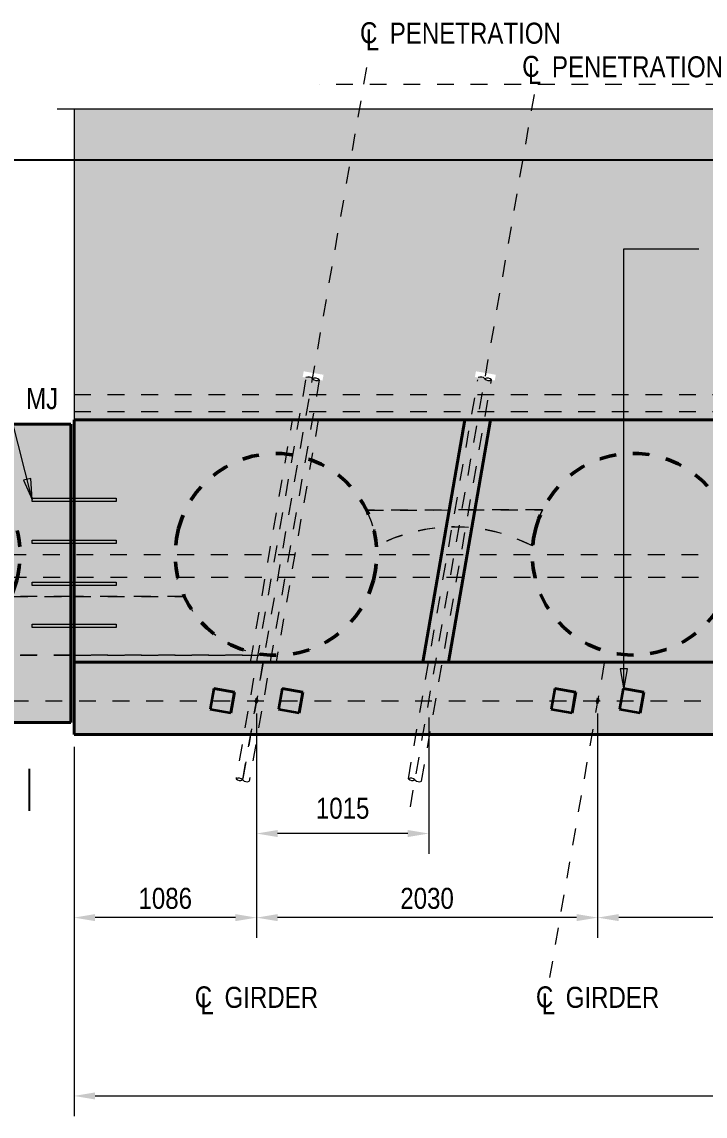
# Model space of a CAD drawing. Header units: metres. Extents: x -1140 to -1058, y 3 to 557.
# Drawn here: x -1136.13 to -1132.07, y 541.91 to 548.42 of the extents above; entities that cross this region are included whole.
import ezdxf

# ---------------------------------------------------------------- set-up
doc = ezdxf.new("R2010")
doc.units = ezdxf.units.M
for name, pattern in [('JacobsCenter', [0.015, 0.009, -0.0015, 0.003, -0.0015]), ('JacobsDash_2_', [0.0045, 0.003, -0.0015]), ('JacobsDoubleCenter', [0.0255, 0.015, -0.0015, 0.003, -0.0015, 0.003, -0.0015]), ('JacobsGridLine', [0.0145, 0.01, -0.001, 0.0025, -0.001])]:
    doc.linetypes.add(name, pattern=pattern)
doc.layers.get('Defpoints').update_dxf_attribs({"color": 41})
for name, color, linetype, lineweight in [('A-ANNO-DIMS', 7, 'Continuous', 9), ('A-ANNO-NOTE', 7, 'Continuous', 9), ('A-DETL', 7, 'Continuous', 13), ('A-DETL-GENF', 7, 'Continuous', 9), ('A-GENM', 7, 'Continuous', 35), ('G-ANNO-TEXT', 7, 'Continuous', 9), ('S-BEAM', 7, 'Continuous', 50), ('S-FNDN', 7, 'Continuous', 50), ('S-FNDN-HDLN', 7, 'JacobsDash_2_', 18), ('S-GRID', 7, 'Continuous', 9)]:
    doc.layers.add(name, color=color, linetype=linetype, lineweight=lineweight)
doc.styles.add('Arial Narrow', font='ARIALN.TTF', dxfattribs={"height": 0.125})
doc.styles.add('Arial Narrow_1', font='ARIALN.TTF', dxfattribs={"height": 0.0025})
doc.dimstyles.new('Dimension_Standard_O__mm_', dxfattribs={"dimscale": 0.3048, "dimtxt": 0.127929, "dimasz": 0.410105, "dimexe": 0.393701, "dimexo": 0.246063, "dimgap": 0.246063, "dimtad": 1, "dimdec": 0, "dimlfac": 1000, "dimzin": 0, "dimdsep": 46, "dimtxsty": 'Arial Narrow', "dimsah": 1, "dimcen": 0.09, "dimaunit": 1, "dimadec": 4, "dimazin": 0, "dimtfac": 1, "dimtdec": 4, "dimtix": 1, "dimtmove": 2, "dimatfit": 3, "dimfxl": 1, "dimtvp": 1, "dimtfill": 1, "dimtolj": 1, "dimtzin": 0, "dimlwd": 18, "dimlwe": 18, "dimarcsym": 2})
doc.dimstyles.new('Dimension_Standard_O__mm__1', dxfattribs={"dimscale": 0.3048, "dimtxt": 0.127929, "dimasz": 0.410105, "dimexe": 0.393701, "dimexo": 0.246063, "dimgap": 0.246063, "dimtad": 1, "dimdec": 0, "dimlfac": 1000, "dimzin": 0, "dimdsep": 46, "dimtxsty": 'Arial Narrow', "dimsah": 1, "dimcen": 0.09, "dimaunit": 1, "dimadec": 4, "dimazin": 0, "dimtfac": 1, "dimtdec": 4, "dimtix": 1, "dimtmove": 0, "dimatfit": 3, "dimfxl": 1, "dimtvp": 1, "dimtfill": 1, "dimtolj": 1, "dimtzin": 0, "dimlwd": 18, "dimlwe": 18, "dimarcsym": 2})
doc.dimstyles.new('Dimension_Standard_T__mm_', dxfattribs={"dimscale": 0.3048, "dimtxt": 0.127929, "dimasz": 0.410105, "dimexe": 0.393701, "dimexo": 0.246063, "dimgap": 0.164042, "dimtad": 1, "dimdec": 0, "dimlfac": 1000, "dimzin": 0, "dimdsep": 46, "dimtxsty": 'Arial Narrow', "dimsah": 1, "dimcen": 0.09, "dimaunit": 1, "dimadec": 4, "dimazin": 0, "dimtfac": 1, "dimtdec": 4, "dimtix": 1, "dimtmove": 0, "dimatfit": 3, "dimfxl": 1, "dimtvp": 1, "dimtolj": 1, "dimtzin": 0, "dimlwd": 18, "dimlwe": 18, "dimarcsym": 2})

# ---------------------------------------------------------------- blocks, each defined once
blk = doc.blocks.new('Top of Pavement - RL A - Top of Pavement - RL A-68818558-DRG-2873064 - ABUTMENT B CONCRETE PLAN')
at = {"layer": 'A-GENM', "color": 253, "lineweight": 25, "true_color": 0xa3a3a3}
blk.add_open_spline([(136.4768, 42.2041), (136.4902, 42.1537), (136.5397, 41.9677), (136.6252, 41.6459), (136.7333, 41.239), (136.8415, 40.832), (136.9496, 40.425), (137.0578, 40.018), (137.1659, 39.611), (137.274, 39.204), (137.3822, 38.7971), (137.4903, 38.3901), (137.5985, 37.9831), (137.7066, 37.5761), (137.8148, 37.1691), (137.9229, 36.7621), (138.0311, 36.3552), (138.1392, 35.9482), (138.2474, 35.5412), (138.3555, 35.1342), (138.4637, 34.7272), (138.5718, 34.3202), (138.6799, 33.9132), (138.7881, 33.5062), (138.8962, 33.0993), (139.0044, 32.6923), (139.1125, 32.2853), (139.2207, 31.8783), (139.3288, 31.4713), (139.437, 31.0643), (139.5451, 30.6573), (139.6533, 30.2503), (139.7614, 29.8433), (139.8696, 29.4363), (139.9777, 29.0294), (140.0858, 28.6224), (140.194, 28.2154), (140.3021, 27.8084), (140.4103, 27.4014), (140.5184, 26.9944), (140.6266, 26.5874), (140.7347, 26.1804), (140.8429, 25.7734), (140.951, 25.3664), (141.0592, 24.9595), (141.1673, 24.5525), (141.2754, 24.1455), (141.3836, 23.7385), (141.5278, 23.1958), (141.672, 22.6532), (141.8162, 22.1105), (141.9243, 21.7036), (142.0325, 21.2966), (142.1406, 20.8896), (142.2487, 20.4826), (142.3569, 20.0756), (142.465, 19.6686), (142.5732, 19.2616), (142.6813, 18.8547), (142.7895, 18.4477), (142.8976, 18.0407), (143.0058, 17.6337), (143.1139, 17.2268), (143.222, 16.8198), (143.3302, 16.4128), (143.4383, 16.0058), (143.5465, 15.5989), (143.6546, 15.1919), (143.7627, 14.7849), (143.8709, 14.3779), (143.961, 14.0387), (144.0331, 13.7674), (144.0871, 13.5639), (144.1412, 13.3605), (144.2133, 13.0892), (144.3034, 12.75), (144.4116, 12.3431), (144.5197, 11.9361), (144.6278, 11.5291), (144.736, 11.1222), (144.8444, 10.7153), (144.9524, 10.3083), (145.0595, 9.9011), (145.1678, 9.4942), (145.2607, 9.1557), (145.3386, 8.886), (145.3992, 8.6845), (145.4628, 8.484), (145.5289, 8.2844), (145.5965, 8.0852), (145.6648, 7.8863), (145.7327, 7.6873), (145.8221, 7.4215), (145.9107, 7.1555), (145.9993, 6.8894), (146.0883, 6.6235), (146.1998, 6.2912), (146.3318, 5.8979), (146.4191, 5.6374), (146.4618, 5.5098)], degree=3, knots=[0.3919897, 0.3919897, 0.3919897, 0.3919897, 0.3930636, 0.3959538, 0.3988439, 0.4017341, 0.4046243, 0.4075145, 0.4104046, 0.4132948, 0.416185, 0.4190751, 0.4219653, 0.4248555, 0.4277457, 0.4306358, 0.433526, 0.4364162, 0.4393064, 0.4421965, 0.4450867, 0.4479769, 0.4508671, 0.4537572, 0.4566474, 0.4595376, 0.4624277, 0.4653179, 0.4682081, 0.4710983, 0.4739884, 0.4768786, 0.4797688, 0.482659, 0.4855491, 0.4884393, 0.4913295, 0.4942197, 0.4971098, 0.5, 0.5028902, 0.5057803, 0.5086705, 0.5115607, 0.5144509, 0.517341, 0.5202312, 0.5231214, 0.5260116, 0.5317919, 0.5346821, 0.5375723, 0.5404624, 0.5433526, 0.5462428, 0.5491329, 0.5520231, 0.5549133, 0.5578035, 0.5606936, 0.5635838, 0.566474, 0.5693642, 0.5722543, 0.5751445, 0.5780347, 0.5809249, 0.583815, 0.5867052, 0.5895954, 0.5924855, 0.5939306, 0.5953757, 0.5968208, 0.5982659, 0.6011561, 0.6040462, 0.6069364, 0.6098266, 0.6127168, 0.6156069, 0.6184971, 0.6213873, 0.6242775, 0.6271676, 0.6286127, 0.6300578, 0.6315029, 0.632948, 0.6343931, 0.6358382, 0.6372832, 0.6387283, 0.6416185, 0.6430636, 0.6445087, 0.6473988, 0.650289, 0.6530618, 0.6530618, 0.6530618, 0.6530618], dxfattribs=at)
blk = doc.blocks.new('T2DPAA-T2D-C3S-RS-M3D-100334_rvt-1-DRG-2873064 - ABUTMENT B CONCRETE PLAN')
at = {"layer": 'A-ANNO-NOTE', "color": 253, "lineweight": 25, "true_color": 0xa3a3a3}
blk.add_line((-1136.0898, 543.9786), (-1136.0898, 543.7286), dxfattribs=at)
blk.add_line((-1136.0898, 543.9786), (-1136.0898, 543.7286), dxfattribs=at)
at = {"layer": 'A-GENM', "color": 253, "lineweight": 25, "true_color": 0xa3a3a3, "rotation": 75.11694444444424}
blk.add_blockref('Top of Pavement - RL A - Top of Pavement - RL A-68818558-DRG-2873064 - ABUTMENT B CONCRETE PLAN', (-1134.0578, 404.8616), dxfattribs=at)
blk = doc.blocks.new('01_SFO_FRP_Pile_CastInPlace_CS_BR08 - CAST-IN-PLACE PILE - 1200-8661432-DRG-2873064 - ABUTMENT B CONCRETE PLAN')
at = {"layer": 'S-FNDN', "color": 253, "linetype": 'JacobsDash_2_', "true_color": 0x9e9e9e}
for start, end in [(90, 270), (270, 90)]:
    blk.add_arc((0, 0), 0.6, start, end, dxfattribs=at)
blk = doc.blocks.new('01_SFO_FRP_Pile_CastInPlace_CS_BR08 - CAST-IN-PLACE PILE - 1200-8661394-DRG-2873064 - ABUTMENT B CONCRETE PLAN')
at = {"layer": 'S-FNDN', "color": 253, "linetype": 'JacobsDash_2_', "true_color": 0x9e9e9e}
for start, end in [(90, 270), (270, 90)]:
    blk.add_arc((0, 0), 0.6, start, end, dxfattribs=at)
blk = doc.blocks.new('05_SFO_BPE_Twin_Pedestal_Sq125_CS_BR08-ABUT_B - 525 Wide Pedestal _125L x 125W x20H_-V8-DRG-2873064 - ABUTMENT B CONCRETE PLAN')
at = {"layer": 'S-FNDN', "lineweight": 35}
for p, q in [((-1132.9608, 544.4558), (-1132.9823, 544.3326)), ((-1132.8377, 544.4343), (-1132.9608, 544.4558)), ((-1132.9605, 544.4558), (-1132.9604, 544.4558)), ((-1132.9604, 544.4558), (-1132.8373, 544.4343)), ((-1132.5549, 544.4558), (-1132.5763, 544.3326)), ((-1132.4318, 544.4343), (-1132.5549, 544.4558)), ((-1132.5546, 544.4558), (-1132.5545, 544.4558)), ((-1132.5545, 544.4558), (-1132.4313, 544.4343)), ((-1132.8591, 544.3112), (-1132.8377, 544.4343)), ((-1132.8373, 544.4343), (-1132.8587, 544.3112)), ((-1132.8373, 544.4343), (-1132.8377, 544.4343)), ((-1132.4532, 544.3112), (-1132.4318, 544.4343)), ((-1132.4313, 544.4343), (-1132.4528, 544.3112)), ((-1132.4313, 544.4343), (-1132.4318, 544.4343)), ((-1132.9823, 544.3326), (-1132.8591, 544.3112)), ((-1132.5763, 544.3326), (-1132.4532, 544.3112)), ((-1132.8587, 544.3112), (-1132.8591, 544.3112)), ((-1132.4528, 544.3112), (-1132.4532, 544.3112))]:
    blk.add_line(p, q, dxfattribs=at)
at = {"layer": 'S-FNDN-HDLN', "lineweight": 35}
for p, q in [((-1132.7164, 544.3852), (-1132.7066, 544.3835)), ((-1132.7066, 544.3835), (-1132.7093, 544.3679)), ((-1132.7066, 544.3835), (-1132.704, 544.3983)), ((-1132.705, 544.3927), (-1132.7066, 544.3835)), ((-1132.6967, 544.3818), (-1132.7066, 544.3835))]:
    blk.add_line(p, q, dxfattribs=at)
blk = doc.blocks.new('05_SFO_BPE_Twin_Pedestal_Sq125_CS_BR08-ABUT_B - 525 Wide Pedestal _125L x 125W x20H_-V9-DRG-2873064 - ABUTMENT B CONCRETE PLAN')
at = {"layer": 'S-FNDN', "lineweight": 35}
for p, q in [((-1134.9908, 544.4558), (-1135.0122, 544.3326)), ((-1134.8676, 544.4343), (-1134.9908, 544.4558)), ((-1134.9903, 544.4558), (-1134.9905, 544.4558)), ((-1134.9903, 544.4558), (-1134.8672, 544.4343)), ((-1134.5848, 544.4558), (-1134.6063, 544.3326)), ((-1134.4617, 544.4343), (-1134.5848, 544.4558)), ((-1134.5844, 544.4558), (-1134.5845, 544.4558)), ((-1134.5844, 544.4558), (-1134.4613, 544.4343)), ((-1134.8891, 544.3112), (-1134.8676, 544.4343)), ((-1134.8672, 544.4343), (-1134.8887, 544.3112)), ((-1134.8672, 544.4343), (-1134.8676, 544.4343)), ((-1134.4832, 544.3112), (-1134.4617, 544.4343)), ((-1134.4613, 544.4343), (-1134.4827, 544.3112)), ((-1134.4613, 544.4343), (-1134.4617, 544.4343)), ((-1135.0122, 544.3326), (-1134.8891, 544.3112)), ((-1134.6063, 544.3326), (-1134.4832, 544.3112)), ((-1134.8891, 544.3112), (-1134.8887, 544.3112)), ((-1134.4832, 544.3112), (-1134.4827, 544.3112))]:
    blk.add_line(p, q, dxfattribs=at)
at = {"layer": 'S-FNDN-HDLN', "lineweight": 35}
for p, q in [((-1134.7464, 544.3852), (-1134.7365, 544.3835)), ((-1134.7365, 544.3835), (-1134.7391, 544.3687)), ((-1134.7381, 544.3743), (-1134.7365, 544.3835)), ((-1134.7365, 544.3835), (-1134.7338, 544.3991)), ((-1134.7267, 544.3818), (-1134.7365, 544.3835))]:
    blk.add_line(p, q, dxfattribs=at)
blk = doc.blocks.new('03_SFR_ACS_Abutment_BR08_Retaining wall CS - ABUTMENT EAST_BR8_1-7988247-DRG-2873064 - ABUTMENT B CONCRETE PLAN')
at = {"layer": 'S-BEAM', "color": 252, "lineweight": 40, "true_color": 0x888888}
for p, q in [((-1135.8415, 546.0286), (-1138.4317, 546.0286)), ((-1135.8419, 546.0286), (-1135.8419, 544.2536)), ((-1135.8415, 546.0286), (-1135.8417, 546.0286)), ((-1135.8415, 544.2536), (-1135.8415, 546.0286)), ((-1138.4317, 544.2536), (-1135.8415, 544.2536)), ((-1135.8419, 544.2536), (-1135.8415, 544.2536))]:
    blk.add_line(p, q, dxfattribs=at)
blk = doc.blocks.new('01_SFO_FRP_Pile_CastInPlace_CS_BR08 - CAST-IN-PLACE PILE - 1200-8641665-DRG-2873064 - ABUTMENT B CONCRETE PLAN')
at = {"layer": 'S-FNDN', "color": 253, "linetype": 'JacobsDash_2_', "true_color": 0x9e9e9e}
for start, end in [(90, 270), (270, 90)]:
    blk.add_arc((0, 0), 0.6, start, end, dxfattribs=at)
blk = doc.blocks.new('20_SFR_WSC_ShotcreteWall_ArchFlatBack_Datum - ArchWall_PileSize_1200-8656066-DRG-2873064 - ABUTMENT B CONCRETE PLAN')
at = {"layer": 'A-DETL', "color": 8, "linetype": 'JacobsDash_2_', "lineweight": 18, "true_color": 0x808080}
for p, q in [((1.5858, 0.8633), (0.5392, 0.8633)), ((0.5392, 0.8633), (1.5858, 0.8633))]:
    blk.add_line(p, q, dxfattribs=at)
at = {"layer": 'A-DETL', "color": 8, "linetype": 'JacobsDash_2_', "lineweight": 18, "true_color": 0x808080, "flags": 128}
for points in [[(0.5392, 0.8633), (0.5676, 0.7944), (0.5873, 0.7226), (0.598, 0.649)], [(1.527, 0.649), (1.5377, 0.7226), (1.5574, 0.7944), (1.5858, 0.8633)], [(1.527, 0.649), (1.4294, 0.6936), (1.3277, 0.7276), (1.2228, 0.7504), (1.1161, 0.7619), (1.0089, 0.7619), (0.9022, 0.7504), (0.7973, 0.7276), (0.6956, 0.6936), (0.598, 0.649)]]:
    blk.add_lwpolyline(points, dxfattribs=at)
at = {"layer": 'A-DETL', "color": 8, "linetype": 'JacobsDash_2_', "lineweight": 18, "true_color": 0x808080}
for centre, radius, start, end in [((0, 0.6), 0.6, 4.67993, 26.02419), ((2.125, 0.6), 0.6, 153.97581, 175.32007), ((1.0625, -0.2366), 1, 62.3221, 117.6779)]:
    blk.add_arc(centre, radius, start, end, dxfattribs=at)
blk = doc.blocks.new('CS_DET_Pile-Column_BreakLine - Tubular BreakLine-7808444-DRG-2873064 - ABUTMENT B CONCRETE PLAN')
at = {"layer": 'A-DETL-GENF', "lineweight": 18}
for centre, start, end in [((0.02, -0.0267), 52.95733, 127.04267), ((0.06, -0.0267), 52.95733, 127.04267), ((0.06, 0.0263), 232.95733, 307.04267)]:
    blk.add_arc(centre, 0.0332, start, end, dxfattribs=at)
blk = doc.blocks.new('CS_DET_Pile-Column_BreakLine - Tubular BreakLine-8221292-DRG-2873064 - ABUTMENT B CONCRETE PLAN')
at = {"layer": 'A-DETL-GENF', "lineweight": 18}
for centre, start, end in [((0.02, -0.0267), 52.95733, 127.04267), ((0.06, -0.0267), 52.95733, 127.04267), ((0.06, 0.0263), 232.95733, 307.04267)]:
    blk.add_arc(centre, 0.0332, start, end, dxfattribs=at)
blk = doc.blocks.new('BREAK LINE - INPUT VIEW SCALE_R13 - Std Break-7808743-DRG-2873064 - ABUTMENT B CONCRETE PLAN')
at = {"layer": 'A-DETL-GENF'}
blk.add_line((15.7049, 0), (7.8525, 0), dxfattribs=at)
blk = doc.blocks.new('CS_Annot_Centreline Symbol2 - CS_Annot_Centreline Symbol-5074296-DRG-2873064 - ABUTMENT B CONCRETE PLAN')
at = {"layer": 'A-ANNO-NOTE', "char_height": 0.0025, "attachment_point": 1, "style": 'Arial Narrow_1'}
for s, insert, width in [('C  ', (-0.00109, 0.00476), 0.0044093), ('L', (-0.00041, 0.00392), 0.0019241)]:
    blk.add_mtext(s, dxfattribs=dict(at, insert=insert, width=width))
blk = doc.blocks.new('DIMBLOCK15-DRG-2873064 - ABUTMENT B CONCRETE PLAN')
at = {"layer": 'A-ANNO-DIMS', "color": 0, "lineweight": 18, "transparency": 16777216}
for p, q in [((-1132.7066, 544.3085), (-1132.7066, 542.9738)), ((-1130.6763, 544.3085), (-1130.6763, 542.9738)), ((-1130.8013, 543.0938), (-1132.5816, 543.0938))]:
    blk.add_line(p, q, dxfattribs=at)
at = {"layer": 'A-ANNO-DIMS', "color": 0, "transparency": 16777216}
for points in [[(-1132.5816, 543.1147), (-1132.5816, 543.073), (-1132.7066, 543.0938)], [(-1130.8013, 543.1147), (-1130.8013, 543.073), (-1130.6763, 543.0938)]]:
    blk.add_solid(points, dxfattribs=at)
at = {"layer": 'Defpoints', "color": 0, "transparency": 16777216}
for p in [(-1132.7066, 544.3835), (-1130.6763, 544.3835), (-1132.7066, 543.0938)]:
    blk.add_point(p, dxfattribs=at)
at = {"layer": 'A-ANNO-DIMS', "color": 0, "lineweight": 18, "transparency": 16777216, "insert": (-1131.6914, 543.2077), "char_height": 0.125, "width": 0.380132, "attachment_point": 5, "style": 'Arial Narrow'}
blk.add_mtext('\\A1;2030', dxfattribs=at)
blk = doc.blocks.new('DIMBLOCK16-DRG-2873064 - ABUTMENT B CONCRETE PLAN')
at = {"layer": 'A-ANNO-DIMS', "color": 0, "lineweight": 18, "transparency": 16777216}
for p, q in [((-1134.7365, 544.3085), (-1134.7365, 542.9738)), ((-1132.7066, 544.3085), (-1132.7066, 542.9738)), ((-1132.8316, 543.0938), (-1134.6115, 543.0938))]:
    blk.add_line(p, q, dxfattribs=at)
at = {"layer": 'A-ANNO-DIMS', "color": 0, "transparency": 16777216}
for points in [[(-1134.6115, 543.1147), (-1134.6115, 543.073), (-1134.7365, 543.0938)], [(-1132.8316, 543.1147), (-1132.8316, 543.073), (-1132.7066, 543.0938)]]:
    blk.add_solid(points, dxfattribs=at)
at = {"layer": 'Defpoints', "color": 0, "transparency": 16777216}
for p in [(-1134.7365, 544.3835), (-1132.7066, 544.3835), (-1134.7365, 543.0938)]:
    blk.add_point(p, dxfattribs=at)
at = {"layer": 'A-ANNO-DIMS', "color": 0, "lineweight": 18, "transparency": 16777216, "insert": (-1133.7216, 543.2076), "char_height": 0.125, "width": 0.380132, "attachment_point": 5, "style": 'Arial Narrow'}
blk.add_mtext('\\A1;2030', dxfattribs=at)
blk = doc.blocks.new('DIMBLOCK17-DRG-2873064 - ABUTMENT B CONCRETE PLAN')
at = {"layer": 'A-ANNO-DIMS', "color": 0, "lineweight": 18, "transparency": 16777216}
for p, q in [((-1134.7365, 544.3085), (-1134.7365, 542.9738)), ((-1135.8224, 544.1086), (-1135.8224, 542.9738)), ((-1134.8615, 543.0938), (-1135.6974, 543.0938))]:
    blk.add_line(p, q, dxfattribs=at)
at = {"layer": 'A-ANNO-DIMS', "color": 0, "transparency": 16777216}
for points in [[(-1135.6974, 543.1147), (-1135.6974, 543.073), (-1135.8224, 543.0938)], [(-1134.8615, 543.1147), (-1134.8615, 543.073), (-1134.7365, 543.0938)]]:
    blk.add_solid(points, dxfattribs=at)
at = {"layer": 'Defpoints', "color": 0, "transparency": 16777216}
for p in [(-1134.7365, 544.3835), (-1135.8224, 544.1836), (-1135.8224, 543.0938)]:
    blk.add_point(p, dxfattribs=at)
at = {"layer": 'A-ANNO-DIMS', "color": 0, "lineweight": 18, "transparency": 16777216, "insert": (-1135.2795, 543.2076), "char_height": 0.125, "width": 0.380132, "attachment_point": 5, "style": 'Arial Narrow'}
blk.add_mtext('\\A1;1086', dxfattribs=at)
blk = doc.blocks.new('DIMBLOCK19-DRG-2873064 - ABUTMENT B CONCRETE PLAN')
at = {"layer": 'A-ANNO-DIMS', "color": 0, "lineweight": 18, "transparency": 16777216}
for p, q in [((-1121.4481, 545.0376), (-1121.4481, 541.9136)), ((-1135.8224, 544.1086), (-1135.8224, 541.9136)), ((-1135.6974, 542.0336), (-1128.8446, 542.0336)), ((-1121.5731, 542.0336), (-1128.2751, 542.0336))]:
    blk.add_line(p, q, dxfattribs=at)
at = {"layer": 'A-ANNO-DIMS', "color": 0, "transparency": 16777216}
for points in [[(-1135.6974, 542.0544), (-1135.6974, 542.0128), (-1135.8224, 542.0336)], [(-1121.5731, 542.0544), (-1121.5731, 542.0128), (-1121.4481, 542.0336)]]:
    blk.add_solid(points, dxfattribs=at)
at = {"layer": 'Defpoints', "color": 0, "transparency": 16777216}
for p in [(-1121.4481, 545.1126), (-1135.8224, 544.1836), (-1135.8224, 542.0336)]:
    blk.add_point(p, dxfattribs=at)
at = {"layer": 'A-ANNO-DIMS', "color": 0, "lineweight": 18, "transparency": 16777216, "insert": (-1128.7974, 542.2295), "char_height": 0.125, "width": 0.475164, "attachment_point": 1, "line_spacing_factor": 0.974696, "style": 'Arial Narrow', "bg_fill": 3, "box_fill_scale": 1.1, "bg_fill_color": 256, "bg_fill_true_color": 13158600, "bg_fill_transparency": 0}
blk.add_mtext('\\A1;14375\u200e', dxfattribs=at)
blk = doc.blocks.new('DIMBLOCK25-DRG-2873064 - ABUTMENT B CONCRETE PLAN')
at = {"layer": 'A-ANNO-DIMS', "color": 0, "lineweight": 18, "transparency": 16777216}
for p, q in [((-1134.7365, 544.3085), (-1134.7365, 543.4738)), ((-1133.7115, 544.2835), (-1133.7115, 543.4738)), ((-1133.8365, 543.5938), (-1134.6115, 543.5938))]:
    blk.add_line(p, q, dxfattribs=at)
at = {"layer": 'A-ANNO-DIMS', "color": 0, "transparency": 16777216}
for points in [[(-1134.6115, 543.6147), (-1134.6115, 543.573), (-1134.7365, 543.5938)], [(-1133.8365, 543.6147), (-1133.8365, 543.573), (-1133.7115, 543.5938)]]:
    blk.add_solid(points, dxfattribs=at)
at = {"layer": 'Defpoints', "color": 0, "transparency": 16777216}
for p in [(-1134.7365, 544.3835), (-1133.7115, 544.3585), (-1134.7365, 543.5938)]:
    blk.add_point(p, dxfattribs=at)
at = {"layer": 'A-ANNO-DIMS', "color": 0, "lineweight": 18, "transparency": 16777216, "insert": (-1134.224, 543.7433), "char_height": 0.125, "width": 0.380132, "attachment_point": 5, "style": 'Arial Narrow', "bg_fill": 3, "box_fill_scale": 1.1, "bg_fill_color": 256, "bg_fill_true_color": 13158600, "bg_fill_transparency": 0}
blk.add_mtext('\\A1;1015\u200e', dxfattribs=at)

msp = doc.modelspace()

# ---------------------------------------------------------------- hatches: boundary and pattern name
at = {"layer": 'A-DETL-GENF'}
h = msp.add_hatch(dxfattribs=at)
h.set_pattern_fill('FP_1', color=256, style=0, pattern_type=2)
h.set_pattern_definition([(0, (-1293.661, -635.677), (0.15875, 0.15875), [0.15875, -0.15875])])
h.paths.add_polyline_path([(-1135.8217, 546.0535), (-1105.0401, 546.0535), (-1105.0444, 547.9038), (-1112.5305, 547.9038), (-1112.5555, 547.8038), (-1112.6055, 548.0038), (-1112.6305, 547.9038), (-1127.9693, 547.9038), (-1127.9943, 547.8038), (-1128.0443, 548.0038), (-1128.0693, 547.9038), (-1135.8217, 547.9038), (-1135.8217, 546.1648)])
h.paths.add_polyline_path([(-1127.345, 546.2679), (-1127.3555, 546.2697), (-1127.3652, 546.2742), (-1127.3818, 546.2878), (-1127.3915, 546.2923), (-1127.402, 546.2942), (-1127.4127, 546.2932), (-1127.4228, 546.2896), (-1127.4424, 546.2932), (-1127.4365, 546.3272), (-1127.2986, 546.3031), (-1127.3045, 546.269), (-1127.3242, 546.2724), (-1127.3343, 546.2688)])
h.paths.add_polyline_path([(-1127.4972, 546.2679), (-1127.5078, 546.2697), (-1127.5175, 546.2742), (-1127.534, 546.2878), (-1127.5437, 546.2923), (-1127.5543, 546.2942), (-1127.5649, 546.2932), (-1127.575, 546.2896), (-1127.5947, 546.2932), (-1127.5888, 546.3272), (-1127.4508, 546.3031), (-1127.4568, 546.269), (-1127.4765, 546.2724), (-1127.4866, 546.2688)])
h.paths.add_polyline_path([(-1127.0405, 546.2679), (-1127.051, 546.2697), (-1127.0607, 546.2742), (-1127.0772, 546.2878), (-1127.087, 546.2923), (-1127.0975, 546.2942), (-1127.1082, 546.2932), (-1127.1182, 546.2896), (-1127.1379, 546.2932), (-1127.132, 546.3272), (-1126.9941, 546.3031), (-1127, 546.269), (-1127.0197, 546.2724), (-1127.0298, 546.2688)])
h.paths.add_polyline_path([(-1127.1927, 546.2679), (-1127.2033, 546.2697), (-1127.213, 546.2742), (-1127.2295, 546.2878), (-1127.2392, 546.2923), (-1127.2498, 546.2942), (-1127.2604, 546.2932), (-1127.2705, 546.2896), (-1127.2902, 546.2932), (-1127.2842, 546.3272), (-1127.1463, 546.3031), (-1127.1523, 546.269), (-1127.172, 546.2724), (-1127.1821, 546.2688)])
h.paths.add_polyline_path([(-1106.105, 546.2787), (-1106.1208, 546.2829), (-1106.1349, 546.291), (-1106.1549, 546.291), (-1106.1549, 546.4236), (-1105.9627, 546.4236), (-1105.9627, 546.291), (-1105.9827, 546.291), (-1105.9968, 546.299), (-1106.0126, 546.3032), (-1106.0289, 546.3032), (-1106.0446, 546.299), (-1106.073, 546.2829), (-1106.0887, 546.2787)])
h.paths.add_polyline_path([(-1109.3132, 546.2812), (-1109.3259, 546.2845), (-1109.3372, 546.291), (-1109.3572, 546.291), (-1109.3572, 546.4236), (-1109.1954, 546.4236), (-1109.1954, 546.291), (-1109.2154, 546.291), (-1109.2267, 546.2974), (-1109.2393, 546.3007), (-1109.2523, 546.3007), (-1109.2649, 546.2974), (-1109.2876, 546.2845), (-1109.3002, 546.2812)])
h.paths.add_polyline_path([(-1109.1226, 546.2812), (-1109.1356, 546.2812), (-1109.1482, 546.2845), (-1109.1595, 546.291), (-1109.1795, 546.291), (-1109.1795, 546.4236), (-1109.0177, 546.4236), (-1109.0177, 546.291), (-1109.0377, 546.291), (-1109.0491, 546.2974), (-1109.0617, 546.3007), (-1109.0747, 546.3007), (-1109.0873, 546.2974), (-1109.11, 546.2845)])
h.paths.add_polyline_path([(-1108.9449, 546.2812), (-1108.958, 546.2812), (-1108.9706, 546.2845), (-1108.9819, 546.291), (-1109.0019, 546.291), (-1109.0019, 546.4236), (-1108.8401, 546.4236), (-1108.8401, 546.291), (-1108.8601, 546.291), (-1108.8714, 546.2974), (-1108.884, 546.3007), (-1108.8971, 546.3007), (-1108.9097, 546.2974), (-1108.9323, 546.2845)])
h.paths.add_polyline_path([(-1106.9409, 546.2844), (-1106.9493, 546.2867), (-1106.9569, 546.291), (-1106.9769, 546.291), (-1106.9769, 546.4236), (-1106.8557, 546.4236), (-1106.8557, 546.291), (-1106.8757, 546.291), (-1106.8832, 546.2953), (-1106.8916, 546.2975), (-1106.9003, 546.2975), (-1106.9087, 546.2953), (-1106.9238, 546.2867), (-1106.9322, 546.2844)])
h.paths.add_polyline_path([(-1117.0368, 546.2864), (-1117.0473, 546.2883), (-1117.057, 546.2927), (-1117.0736, 546.3064), (-1117.0833, 546.3108), (-1117.0938, 546.3127), (-1117.1045, 546.3118), (-1117.1146, 546.3081), (-1117.1342, 546.3118), (-1117.1283, 546.3457), (-1116.9904, 546.3217), (-1116.9963, 546.2875), (-1117.016, 546.291), (-1117.0261, 546.2874), (-1117.0339, 546.2867)])
h.paths.add_polyline_path([(-1125.2384, 546.2864), (-1125.2489, 546.2883), (-1125.2587, 546.2927), (-1125.2752, 546.3064), (-1125.2849, 546.3108), (-1125.2954, 546.3127), (-1125.3061, 546.3118), (-1125.3162, 546.3081), (-1125.3358, 546.3118), (-1125.3299, 546.3457), (-1125.192, 546.3217), (-1125.1979, 546.2875), (-1125.2176, 546.291), (-1125.2277, 546.2874)])
h.paths.add_polyline_path([(-1117.3413, 546.2864), (-1117.3518, 546.2883), (-1117.3616, 546.2927), (-1117.3781, 546.3064), (-1117.3878, 546.3108), (-1117.3983, 546.3127), (-1117.409, 546.3118), (-1117.4191, 546.3081), (-1117.4388, 546.3118), (-1117.4328, 546.3457), (-1117.2949, 546.3217), (-1117.3008, 546.2875), (-1117.3205, 546.291), (-1117.3306, 546.2874), (-1117.338, 546.2867)])
h.paths.add_polyline_path([(-1125.416, 546.2864), (-1125.4266, 546.2883), (-1125.4363, 546.2927), (-1125.4528, 546.3064), (-1125.4625, 546.3108), (-1125.4731, 546.3127), (-1125.4837, 546.3118), (-1125.4938, 546.3081), (-1125.5135, 546.3118), (-1125.5076, 546.3457), (-1125.3696, 546.3217), (-1125.3756, 546.2875), (-1125.3953, 546.291), (-1125.4054, 546.2874)])
h.paths.add_polyline_path([(-1125.0607, 546.2864), (-1125.0713, 546.2883), (-1125.081, 546.2927), (-1125.0975, 546.3064), (-1125.1073, 546.3108), (-1125.1178, 546.3127), (-1125.1285, 546.3118), (-1125.1385, 546.3081), (-1125.1582, 546.3118), (-1125.1523, 546.3457), (-1125.0144, 546.3217), (-1125.0203, 546.2875), (-1125.04, 546.291), (-1125.0501, 546.2874)])
h.paths.add_polyline_path([(-1133.3549, 546.2873), (-1133.3633, 546.2888), (-1133.3711, 546.2924), (-1133.3843, 546.3033), (-1133.3921, 546.3069), (-1133.4005, 546.3083), (-1133.4111, 546.3069), (-1133.4171, 546.3047), (-1133.4368, 546.3081), (-1133.4309, 546.3423), (-1133.3126, 546.3217), (-1133.3186, 546.2875), (-1133.3383, 546.291), (-1133.3464, 546.2881), (-1133.3527, 546.2875)])
h.paths.add_polyline_path([(-1134.3799, 546.2873), (-1134.3883, 546.2888), (-1134.3961, 546.2924), (-1134.4093, 546.3033), (-1134.4171, 546.3069), (-1134.4255, 546.3083), (-1134.4361, 546.3069), (-1134.4421, 546.3047), (-1134.4618, 546.3081), (-1134.4559, 546.3423), (-1134.3377, 546.3217), (-1134.3436, 546.2875), (-1134.3633, 546.291), (-1134.3714, 546.2881), (-1134.3777, 546.2875)])
h.paths.add_polyline_path([(-1120.9093, 546.2875), (-1120.929, 546.291), (-1120.9662, 546.323), (-1121.0094, 546.3464), (-1121.0566, 546.3599), (-1121.1056, 546.3631), (-1121.1541, 546.3557), (-1121.2458, 546.3206), (-1121.2943, 546.3132), (-1121.3433, 546.3164), (-1121.3905, 546.33), (-1121.4337, 546.3533), (-1121.4709, 546.3854), (-1121.4906, 546.3888), (-1121.4607, 546.5603), (-1120.8794, 546.459), (-1120.9086, 546.2918)])
h.paths.add_polyline_path([(-1112.86, 546.2875), (-1112.8797, 546.291), (-1112.9169, 546.323), (-1112.96, 546.3464), (-1113.0072, 546.3599), (-1113.0562, 546.3631), (-1113.1047, 546.3557), (-1113.1964, 546.3206), (-1113.245, 546.3132), (-1113.294, 546.3164), (-1113.3411, 546.33), (-1113.3843, 546.3533), (-1113.4215, 546.3854), (-1113.4412, 546.3888), (-1113.4184, 546.5195), (-1112.8372, 546.4182), (-1112.859, 546.2931)])
at = {"layer": 'A-DETL-GENF', "true_color": 0xc0c0c0, "transparency": 33554499}
msp.add_hatch(color=9, dxfattribs=at).paths.add_polyline_path([(-1137.454, 544.2635), (-1135.8415, 544.2635), (-1135.8415, 546.0286), (-1138.4317, 546.0286), (-1138.4317, 544.6513), (-1138.3317, 544.6263), (-1138.4317, 544.6013), (-1138.4317, 544.2635), (-1137.5445, 544.2635)])
h = msp.add_hatch(color=9, dxfattribs=at)
h.paths.add_polyline_path([(-1135.8217, 544.6135), (-1105.0368, 544.6137), (-1105.0401, 546.0535), (-1135.8217, 546.0535), (-1135.8217, 544.6136)])
h.paths.add_polyline_path([(-1121.4481, 545.1186), (-1121.5981, 545.1186), (-1121.5977, 545.1296), (-1121.5965, 545.1405), (-1121.5945, 545.1512), (-1121.5918, 545.1618), (-1121.5882, 545.1722), (-1121.5839, 545.1823), (-1121.5789, 545.192), (-1121.5732, 545.2014), (-1121.5668, 545.2103), (-1121.5598, 545.2187), (-1121.5522, 545.2266), (-1121.5441, 545.2339), (-1121.5354, 545.2406), (-1121.5263, 545.2467), (-1121.5167, 545.252), (-1121.5068, 545.2567), (-1121.4966, 545.2606), (-1121.4861, 545.2637), (-1121.4754, 545.2661), (-1121.4645, 545.2677), (-1121.4536, 545.2685), (-1121.4481, 545.2682), (-1121.4481, 545.1241)])
h.paths.add_polyline_path([(-1121.4481, 544.9686), (-1121.4481, 545.1186), (-1121.2981, 545.1186), (-1121.2985, 545.1077), (-1121.2997, 545.0968), (-1121.3017, 545.086), (-1121.3045, 545.0754), (-1121.308, 545.065), (-1121.3123, 545.0549), (-1121.3173, 545.0452), (-1121.323, 545.0358), (-1121.3294, 545.0269), (-1121.339, 545.0157), (-1121.344, 545.0106), (-1121.3522, 545.0033), (-1121.3608, 544.9966), (-1121.3727, 544.989), (-1121.3795, 544.9852), (-1121.3895, 544.9806), (-1121.3997, 544.9766), (-1121.4102, 544.9735), (-1121.4209, 544.9711), (-1121.4317, 544.9695), (-1121.4426, 544.9687)])
at = {"layer": 'A-DETL-GENF', "true_color": 0xc0c0c0, "transparency": 33554509}
msp.add_hatch(color=9, dxfattribs=at).paths.add_polyline_path([(-1135.8217, 544.1835), (-1105.0437, 544.1836), (-1105.045, 544.6136), (-1135.8217, 544.6135), (-1135.8217, 544.2267)])
at = {"layer": 'G-ANNO-TEXT'}
for points in [[(-1136.0705, 545.5791), (-1136.0801, 545.7057), (-1136.1228, 545.6948)], [(-1132.5505, 544.4482), (-1132.5285, 544.5732), (-1132.5726, 544.5732)]]:
    msp.add_hatch(color=256, dxfattribs=at).paths.add_polyline_path(points)

# ---------------------------------------------------------------- linework, layer by layer
at = {"layer": 'A-DETL', "linetype": 'JacobsCenter', "lineweight": 18}
for p, q in [((-1134.8187, 543.9123), (-1134.0748, 548.1782)), ((-1124.9624, 548.0477), (-1134.3624, 548.0477)), ((-1133.8209, 543.7524), (-1133.0726, 548.0477)), ((-1134.697, 544.6106), (-1134.8186, 543.9123)), ((-1132.6674, 544.6087), (-1132.997, 542.7164)), ((-1139.7924, 544.3835), (-1103.9195, 544.3835))]:
    msp.add_line(p, q, dxfattribs=at)
at = {"layer": 'A-DETL', "lineweight": 18}
for p, q in [((-1135.8217, 547.9038), (-1135.8217, 546.0535)), ((-1135.8217, 546.0535), (-1105.0401, 546.0535)), ((-1136.0717, 545.5885), (-1135.5717, 545.5885)), ((-1136.0717, 545.5685), (-1136.0717, 545.5885)), ((-1135.5717, 545.5685), (-1136.0717, 545.5685)), ((-1135.5717, 545.5885), (-1135.5717, 545.5685)), ((-1136.0717, 545.3385), (-1135.5717, 545.3385)), ((-1136.0717, 545.3185), (-1136.0717, 545.3385)), ((-1135.5717, 545.3185), (-1136.0717, 545.3185)), ((-1135.5717, 545.3385), (-1135.5717, 545.3185)), ((-1136.0717, 545.0885), (-1135.5717, 545.0885)), ((-1136.0717, 545.0685), (-1136.0717, 545.0885)), ((-1135.5717, 545.0685), (-1136.0717, 545.0685)), ((-1135.5717, 545.0885), (-1135.5717, 545.0685)), ((-1136.0717, 544.8385), (-1135.5717, 544.8385)), ((-1136.0717, 544.8185), (-1136.0717, 544.8385)), ((-1135.5717, 544.8385), (-1135.5717, 544.8185)), ((-1135.5717, 544.8185), (-1136.0717, 544.8185))]:
    msp.add_line(p, q, dxfattribs=at)
at = {"layer": 'A-DETL', "color": 164, "linetype": 'JacobsDash_2_', "lineweight": 9, "true_color": 0x002699}
for p, q in [((-1134.4445, 546.291), (-1134.8581, 543.9192)), ((-1134.3633, 546.291), (-1134.7793, 543.9055)), ((-1135.8224, 546.2036), (-1122.6238, 546.2036)), ((-1135.8224, 546.1036), (-1122.6238, 546.1036))]:
    msp.add_line(p, q, dxfattribs=at)
at = {"layer": 'A-DETL', "color": 16, "linetype": 'JacobsDoubleCenter', "lineweight": 9, "true_color": 0x7f0000}
for p, q in [((-1133.8331, 543.9192), (-1133.4195, 546.291)), ((-1133.7543, 543.9055), (-1133.3383, 546.291))]:
    msp.add_line(p, q, dxfattribs=at)
at = {"layer": 'A-DETL', "lineweight": 35}
for p, q in [((-1105.0401, 546.0535), (-1135.8217, 546.0535)), ((-1135.8217, 546.0535), (-1135.8217, 544.6135)), ((-1135.8217, 544.6135), (-1105.0368, 544.6137)), ((-1105.0447, 544.6136), (-1135.8217, 544.6136)), ((-1135.8217, 544.6136), (-1135.8217, 544.1835)), ((-1135.8217, 544.1835), (-1105.0437, 544.1836))]:
    msp.add_line(p, q, dxfattribs=at)
at = {"layer": 'A-DETL', "linetype": 'JacobsDash_2_'}
for p, q in [((-1134.7725, 544.6136), (-1134.5215, 546.0535)), ((-1134.3692, 546.0535), (-1134.6203, 544.6136)), ((-1133.7473, 544.6136), (-1133.4965, 546.0535)), ((-1133.5951, 544.6136), (-1133.3442, 546.0536))]:
    msp.add_line(p, q, dxfattribs=at)
at = {"layer": 'A-DETL', "color": 8, "linetype": 'JacobsDash_2_', "lineweight": 9, "true_color": 0x808080}
for p, q in [((-1135.8417, 545.0036), (-1136.1976, 545.0036)), ((-1136.1976, 545.0036), (-1135.8417, 545.0036)), ((-1135.8417, 545.0036), (-1135.8417, 544.6536)), ((-1135.8417, 544.6536), (-1135.8417, 545.0036)), ((-1136.7431, 544.6536), (-1135.8417, 544.6536)), ((-1135.8417, 544.6536), (-1136.7431, 544.6536))]:
    msp.add_line(p, q, dxfattribs=at)
at = {"layer": 'A-DETL', "color": 8, "linetype": 'JacobsDash_2_', "lineweight": 18, "true_color": 0x808080}
for p, q in [((-1135.8223, 544.6536), (-1135.8217, 545.0036)), ((-1135.8217, 545.0036), (-1135.8223, 544.6536)), ((-1135.8217, 545.0036), (-1135.1659, 545.0036)), ((-1135.1659, 545.0036), (-1135.8217, 545.0036)), ((-1134.6205, 544.6536), (-1135.8223, 544.6536)), ((-1135.8223, 544.6536), (-1134.6205, 544.6536))]:
    msp.add_line(p, q, dxfattribs=at)
at = {"layer": 'A-DETL', "color": 8, "linetype": 'JacobsDash_2_', "lineweight": 18, "true_color": 0x808080, "flags": 128}
msp.add_lwpolyline([(-1134.6205, 544.6536), (-1134.7058, 544.6597), (-1134.7893, 544.6779), (-1134.8694, 544.7077), (-1134.9445, 544.7486), (-1135.013, 544.7998), (-1135.0735, 544.8602), (-1135.1248, 544.9286), (-1135.1659, 545.0036)], dxfattribs=at)
at = {"layer": 'A-DETL', "color": 8, "linetype": 'JacobsDash_2_', "lineweight": 18, "true_color": 0x808080}
msp.add_arc((-1134.6205, 545.2536), 0.6, 204.62435, 270.00004, dxfattribs=at)
at = {"layer": 'G-ANNO-TEXT'}
for p, q in [((-1132.5505, 547.0707), (-1132.1046, 547.0707)), ((-1132.5505, 544.4482), (-1132.5505, 547.0707)), ((-1136.0801, 545.7057), (-1136.1228, 545.6948)), ((-1136.1228, 545.6948), (-1136.0705, 545.5791)), ((-1136.0705, 545.5791), (-1136.0801, 545.7057)), ((-1132.5285, 544.5732), (-1132.5726, 544.5732)), ((-1132.5726, 544.5732), (-1132.5505, 544.4482)), ((-1132.5505, 544.4482), (-1132.5285, 544.5732))]:
    msp.add_line(p, q, dxfattribs=at)
at = {"layer": 'S-BEAM', "color": 252, "lineweight": 40, "true_color": 0x888888}
for p, q in [((-1135.8224, 546.0536), (-1135.8224, 544.6136)), ((-1122.6238, 546.0536), (-1135.8224, 546.0536)), ((-1133.4965, 546.0536), (-1133.7473, 544.6136)), ((-1133.5951, 544.6136), (-1133.3442, 546.0536)), ((-1135.8224, 544.6136), (-1122.6238, 544.6136)), ((-1135.8224, 544.6136), (-1135.8224, 544.1836)), ((-1122.6248, 544.1836), (-1135.8224, 544.1836))]:
    msp.add_line(p, q, dxfattribs=at)
at = {"layer": 'S-GRID', "linetype": 'JacobsGridLine', "lineweight": 18}
for p, q in [((-1139.4076, 545.2536), (-1103.7903, 545.2536)), ((-1138.6057, 545.1185), (-1104.3182, 545.1185))]:
    msp.add_line(p, q, dxfattribs=at)

# ---------------------------------------------------------------- block references
at = {"lineweight": 5}
msp.add_blockref('T2DPAA-T2D-C3S-RS-M3D-100334_rvt-1-DRG-2873064 - ABUTMENT B CONCRETE PLAN', (0, 0), dxfattribs=at)
at = {"layer": 'A-ANNO-NOTE', "xscale": 50, "yscale": 50, "zscale": 50}
for p in [(-1134.0661, 548.1799), (-1133.1011, 547.9799), (-1135.0493, 542.447), (-1133.0194, 542.447)]:
    msp.add_blockref('CS_Annot_Centreline Symbol2 - CS_Annot_Centreline Symbol-5074296-DRG-2873064 - ABUTMENT B CONCRETE PLAN', p, dxfattribs=at)
at = {"layer": 'A-DETL', "color": 8, "linetype": 'JacobsDash_2_', "lineweight": 18, "true_color": 0x808080, "rotation": 0.0359968094088684}
msp.add_blockref('20_SFR_WSC_ShotcreteWall_ArchFlatBack_Datum - ArchWall_PileSize_1200-8656066-DRG-2873064 - ABUTMENT B CONCRETE PLAN', (-1134.6205, 544.6536), dxfattribs=at)
at = {"layer": 'A-DETL-GENF'}
for name, p, rotation in [('BREAK LINE - INPUT VIEW SCALE_R13 - Std Break-7808743-DRG-2873064 - ABUTMENT B CONCRETE PLAN', (-1120.2168, 547.9038), 180), ('CS_DET_Pile-Column_BreakLine - Tubular BreakLine-8221292-DRG-2873064 - ABUTMENT B CONCRETE PLAN', (-1134.4421, 546.3049), 350.1084309619553), ('CS_DET_Pile-Column_BreakLine - Tubular BreakLine-8221292-DRG-2873064 - ABUTMENT B CONCRETE PLAN', (-1133.4171, 546.3049), 350.1084309619553), ('CS_DET_Pile-Column_BreakLine - Tubular BreakLine-7808444-DRG-2873064 - ABUTMENT B CONCRETE PLAN', (-1134.7793, 543.9053), 170.1084309619903), ('CS_DET_Pile-Column_BreakLine - Tubular BreakLine-7808444-DRG-2873064 - ABUTMENT B CONCRETE PLAN', (-1133.7543, 543.9053), 170.1084309619903)]:
    msp.add_blockref(name, p, dxfattribs=dict(at, rotation=rotation))
at = {"layer": 'S-BEAM', "color": 252, "lineweight": 40, "true_color": 0x888888}
msp.add_blockref('03_SFR_ACS_Abutment_BR08_Retaining wall CS - ABUTMENT EAST_BR8_1-7988247-DRG-2873064 - ABUTMENT B CONCRETE PLAN', (0, 0), dxfattribs=at)
at = {"layer": 'S-FNDN', "color": 253, "linetype": 'JacobsDash_2_', "true_color": 0x9e9e9e}
for name, p, rotation in [('01_SFO_FRP_Pile_CastInPlace_CS_BR08 - CAST-IN-PLACE PILE - 1200-8641665-DRG-2873064 - ABUTMENT B CONCRETE PLAN', (-1136.7431, 545.2536), 75.11694444444424), ('01_SFO_FRP_Pile_CastInPlace_CS_BR08 - CAST-IN-PLACE PILE - 1200-8661432-DRG-2873064 - ABUTMENT B CONCRETE PLAN', (-1134.6205, 545.2536), 75.11694444444343), ('01_SFO_FRP_Pile_CastInPlace_CS_BR08 - CAST-IN-PLACE PILE - 1200-8661394-DRG-2873064 - ABUTMENT B CONCRETE PLAN', (-1132.4955, 545.2546), 75.11694444444343)]:
    msp.add_blockref(name, p, dxfattribs=dict(at, rotation=rotation))
at = {"layer": 'S-FNDN', "lineweight": 35}
for name in ['05_SFO_BPE_Twin_Pedestal_Sq125_CS_BR08-ABUT_B - 525 Wide Pedestal _125L x 125W x20H_-V9-DRG-2873064 - ABUTMENT B CONCRETE PLAN', '05_SFO_BPE_Twin_Pedestal_Sq125_CS_BR08-ABUT_B - 525 Wide Pedestal _125L x 125W x20H_-V8-DRG-2873064 - ABUTMENT B CONCRETE PLAN']:
    msp.add_blockref(name, (0, 0), dxfattribs=at)

# ---------------------------------------------------------------- dimensions: what is measured, and where the dimension line sits
at = {"layer": 'A-ANNO-DIMS', "lineweight": 18}
for base, p1, p2, override, picture, middle in [((-1135.8224, 543.0938), (-1134.7365, 544.3835), (-1135.8224, 544.1836), {"dimpost": '<>', "dimfxl": 1.104142}, 'DIMBLOCK17-DRG-2873064 - ABUTMENT B CONCRETE PLAN', (-1135.2795, 543.2076)), ((-1134.7365, 543.0938), (-1132.7066, 544.3835), (-1134.7365, 544.3835), {"dimpost": '<>', "dimfxl": 2.029932}, 'DIMBLOCK16-DRG-2873064 - ABUTMENT B CONCRETE PLAN', (-1133.7216, 543.2076)), ((-1132.7066, 543.0938), (-1130.6763, 544.3835), (-1132.7066, 544.3835), {"dimpost": '<>', "dimfxl": 2.030318}, 'DIMBLOCK15-DRG-2873064 - ABUTMENT B CONCRETE PLAN', (-1131.6914, 543.2077))]:
    dim = msp.add_linear_dim(base=base, p1=p1, p2=p2, angle=0.00004, dimstyle='Dimension_Standard_T__mm_', override=override, dxfattribs=at)
    dim.commit()
    dim.dimension.update_dxf_attribs({"geometry": picture, "text_midpoint": middle})

# ---------------------------------------------------------------- next in the draw order: texts
at = {"layer": 'A-ANNO-NOTE', "char_height": 0.125, "attachment_point": 1, "style": 'Arial Narrow', "bg_fill": 3, "box_fill_scale": 1, "bg_fill_color": 256, "bg_fill_true_color": 13158600, "bg_fill_transparency": 0}
for s, insert in [('PENETRATION', (-1133.9436, 548.4152)), ('PENETRATION', (-1132.9786, 548.2152)), ('GIRDER', (-1134.9268, 542.6823)), ('GIRDER', (-1132.8969, 542.6823))]:
    msp.add_mtext(s, dxfattribs=dict(at, insert=insert))
at = {"layer": 'G-ANNO-TEXT', "insert": (-1136.1074, 546.2426), "char_height": 0.125, "attachment_point": 1, "style": 'Arial Narrow', "bg_fill": 3, "box_fill_scale": 1, "bg_fill_color": 256, "bg_fill_true_color": 13158600, "bg_fill_transparency": 0}
msp.add_mtext('MJ', dxfattribs=at)

# ---------------------------------------------------------------- next in the draw order: linework, layer by layer
at = {"layer": 'G-ANNO-TEXT'}
msp.add_line((-1136.0705, 545.5791), (-1136.3448, 546.654), dxfattribs=at)

# ---------------------------------------------------------------- next in the draw order: dimensions: what is measured, and where the dimension line sits
at = {"layer": 'A-ANNO-DIMS', "lineweight": 18}
dim = msp.add_linear_dim(base=(-1135.8224, 542.0336), p1=(-1121.4481, 545.1126), p2=(-1135.8224, 544.1836), text='14375\u200e', dimstyle='Dimension_Standard_O__mm_', override={"dimpost": '<>', "dimfxl": 14.404289}, dxfattribs=at)
dim.commit()
dim.dimension.update_dxf_attribs({"geometry": 'DIMBLOCK19-DRG-2873064 - ABUTMENT B CONCRETE PLAN', "text_midpoint": (-1128.5598, 542.1462), "dimtype": 160})

# ---------------------------------------------------------------- next in the draw order: dimensions: what is measured, and where the dimension line sits
dim = msp.add_linear_dim(base=(-1134.7365, 543.5938), p1=(-1133.7115, 544.3585), p2=(-1134.7365, 544.3835), text='1015\u200e', dimstyle='Dimension_Standard_O__mm__1', override={"dimpost": '<>', "dimfxl": 1.025289}, dxfattribs=at)
dim.commit()
dim.dimension.update_dxf_attribs({"geometry": 'DIMBLOCK25-DRG-2873064 - ABUTMENT B CONCRETE PLAN', "text_midpoint": (-1134.224, 543.7433)})

doc.saveas('drawing.dxf')
